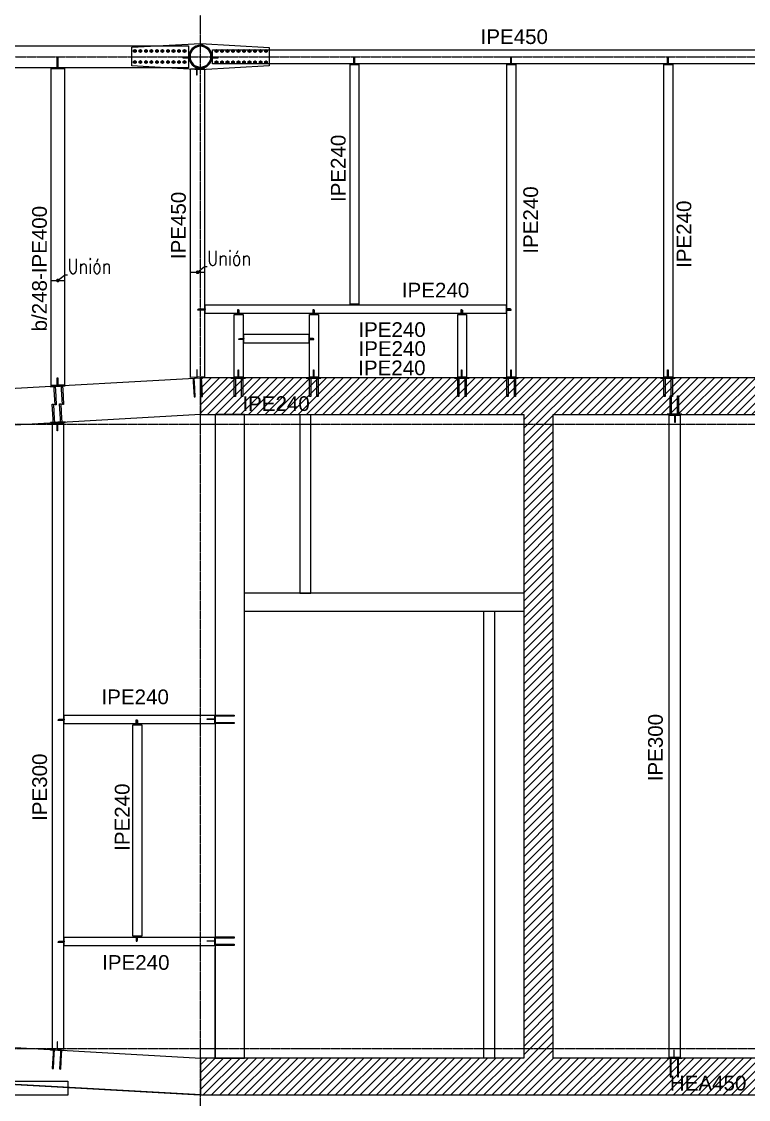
# Model space of a CAD drawing. Header units: millimetres. Extents: x -12345 to 95575, y -14368 to 31862.
# Drawn here: x 57066 to 66955, y 7809 to 22478 of the extents above; entities that cross this region are included whole.
import ezdxf
from ezdxf.enums import TextEntityAlignment as Align

# ---------------------------------------------------------------- set-up
doc = ezdxf.new("R2010")
doc.units = ezdxf.units.MM
doc.header["$LTSCALE"] = 0.95
doc.linetypes.add('DXK_LINE_DOT3', pattern=[5.9187, 2.979, -0.9799, 0.9799, -0.9799])
doc.layers.get('0').update_dxf_attribs({"color": 255})
for name, color, linetype, lineweight in [('E_COLUMNAS-1', 1, 'Continuous', 25), ('E_COLUMNAS-3', 1, 'Continuous', 35), ('E_MUROS', 2, 'Continuous', 18), ('E_TEXTO', 3, 'Continuous', 9), ('E_VIGAS-1', 254, 'Continuous', 25), ('S-COLS-HDLN-1', 52, 'Continuous', 9)]:
    doc.layers.add(name, color=color, linetype=linetype, lineweight=lineweight)
for name, color, linetype in [('HCB-ACH_PANT', 253, 'Continuous'), ('HCB-EJES', 1, 'Continuous'), ('HCB-PLATINAS', 5, 'Continuous'), ('HCB_PANTALLAS', 6, 'Continuous'), ('HCB_VIGAS', 4, 'Continuous'), ('UNIÒN', 6, 'Continuous')]:
    doc.layers.add(name, color=color, linetype=linetype)
doc.styles.add('CNI_COTAS', font='romans.shx', dxfattribs={"width": 0.8})
doc.styles.add('VERDANA', font='arial.ttf')
doc.dimstyles.new('UNIÒN', dxfattribs={"dimscale": 0, "dimtxt": 200, "dimasz": 60, "dimexe": 4, "dimexo": 4, "dimgap": 15, "dimtad": 1, "dimdec": 0, "dimzin": 4, "dimdsep": 46, "dimtxsty": 'CNI_COTAS', "dimcen": -0.09, "dimclrd": 6, "dimclrt": 3, "dimadec": 0, "dimazin": 0, "dimtfac": 1, "dimtdec": 0, "dimtmove": 2, "dimatfit": 0, "dimfxl": 0.05, "dimtolj": 1, "dimtzin": 0, "dimarcsym": 0})

# ---------------------------------------------------------------- blocks, each defined once
blk = doc.blocks.new('EST_SCM_COLUMNA-METALICA-SECCION-CIRCULAR - EST_SCM_COLUMNA-TUBULAR-CIRCULAR_PTEØ_12__e_10_3mm-V37-_10_00m_N_E_-NIVEL-3 DOC')
at = {"layer": 'S-COLS-HDLN-1'}
h = blk.add_hatch(dxfattribs=at)
h.set_pattern_fill('FP_3', color=256, style=0, pattern_type=2)
h.set_pattern_definition([(45, (-162.662, -23.162), (-0.15909903, 0.15909903), [])])
h.paths.add_polyline_path([(-0.152, 0), (-0.146, -0.043), (-0.128, -0.082), (-0.095, -0.118), (-0.059, -0.14), (-0.02, -0.151), (0.022, -0.151), (0.063, -0.139), (0.1, -0.115), (0.131, -0.077), (0.147, -0.04), (0.152, 0), (0.146, 0.043), (0.128, 0.082), (0.095, 0.118), (0.059, 0.14), (0.02, 0.151), (-0.022, 0.151), (-0.063, 0.139), (-0.1, 0.115), (-0.131, 0.077), (-0.147, 0.04), (-0.149, 0.025)])
h.paths.add_polyline_path([(-0.142, 0), (-0.134, 0.045), (-0.117, 0.08), (-0.093, 0.107), (-0.059, 0.129), (-0.02, 0.141), (0.022, 0.14), (0.063, 0.127), (0.095, 0.105), (0.12, 0.077), (0.136, 0.04), (0.142, 0), (0.136, -0.04), (0.12, -0.077), (0.093, -0.107), (0.059, -0.129), (0.015, -0.141), (-0.02, -0.141), (-0.063, -0.127), (-0.096, -0.103), (-0.12, -0.077), (-0.136, -0.04)])
at = {"layer": 'E_COLUMNAS-1'}
for radius, start, end in [(0.152, 360, 180), (0.152, 180, 360), (0.142, 0, 180), (0.142, 180, 0)]:
    blk.add_arc((0, 0), radius, start, end, dxfattribs=at)
blk = doc.blocks.new('Bolt-72574620-1991 - 1471')
at = {"color": 253, "linetype": 'Continuous'}
for p, q in [((71314, 28267), (71331, 28277)), ((71314, 28248), (71314, 28267)), ((71331, 28238), (71314, 28248)), ((71331, 28277), (71347, 28267)), ((71347, 28248), (71331, 28238)), ((71347, 28267), (71347, 28248)), ((71389, 28267), (71406, 28277)), ((71389, 28248), (71389, 28267)), ((71406, 28239), (71389, 28248)), ((71406, 28277), (71422, 28267)), ((71422, 28248), (71406, 28239)), ((71422, 28267), (71422, 28248)), ((71464, 28267), (71481, 28277)), ((71464, 28248), (71464, 28267)), ((71481, 28239), (71464, 28248)), ((71481, 28277), (71497, 28267)), ((71497, 28248), (71481, 28239)), ((71497, 28267), (71497, 28248)), ((71539, 28267), (71556, 28277)), ((71539, 28248), (71539, 28267)), ((71556, 28239), (71539, 28248)), ((71556, 28277), (71572, 28267)), ((71572, 28248), (71556, 28239)), ((71572, 28267), (71572, 28248)), ((71614, 28267), (71631, 28277)), ((71614, 28248), (71614, 28267)), ((71631, 28239), (71614, 28248)), ((71631, 28277), (71647, 28267)), ((71647, 28248), (71631, 28239)), ((71647, 28267), (71647, 28248)), ((71689, 28267), (71706, 28277)), ((71689, 28248), (71689, 28267)), ((71706, 28239), (71689, 28248)), ((71706, 28277), (71722, 28267)), ((71722, 28248), (71706, 28239)), ((71722, 28267), (71722, 28248)), ((71764, 28267), (71781, 28277)), ((71764, 28248), (71764, 28267)), ((71781, 28239), (71764, 28248)), ((71781, 28277), (71797, 28267)), ((71797, 28248), (71781, 28239)), ((71797, 28267), (71797, 28248)), ((71839, 28267), (71856, 28277)), ((71839, 28248), (71839, 28267)), ((71856, 28239), (71839, 28248)), ((71856, 28277), (71872, 28267)), ((71872, 28248), (71856, 28239)), ((71872, 28267), (71872, 28248)), ((71914, 28267), (71931, 28277)), ((71914, 28248), (71914, 28267)), ((71931, 28239), (71914, 28248)), ((71931, 28277), (71947, 28267)), ((71947, 28248), (71931, 28239)), ((71947, 28267), (71947, 28248)), ((71989, 28267), (72006, 28277)), ((71989, 28248), (71989, 28267)), ((72006, 28239), (71989, 28248)), ((72006, 28277), (72022, 28267)), ((72022, 28248), (72006, 28239)), ((72022, 28267), (72022, 28248)), ((71314, 28117), (71331, 28127)), ((71314, 28098), (71314, 28117)), ((71331, 28088), (71314, 28098)), ((71331, 28127), (71347, 28117)), ((71347, 28098), (71331, 28088)), ((71347, 28117), (71347, 28098)), ((71389, 28117), (71406, 28127)), ((71389, 28098), (71389, 28117)), ((71406, 28089), (71389, 28098)), ((71406, 28127), (71422, 28117)), ((71422, 28098), (71406, 28089)), ((71422, 28117), (71422, 28098)), ((71464, 28117), (71481, 28127)), ((71464, 28098), (71464, 28117)), ((71481, 28089), (71464, 28098)), ((71481, 28127), (71497, 28117)), ((71497, 28098), (71481, 28089)), ((71497, 28117), (71497, 28098)), ((71539, 28117), (71556, 28127)), ((71539, 28098), (71539, 28117)), ((71556, 28089), (71539, 28098)), ((71556, 28127), (71572, 28117)), ((71572, 28098), (71556, 28089)), ((71572, 28117), (71572, 28098)), ((71614, 28117), (71631, 28127)), ((71614, 28098), (71614, 28117)), ((71631, 28089), (71614, 28098)), ((71631, 28127), (71647, 28117)), ((71647, 28098), (71631, 28089)), ((71647, 28117), (71647, 28098)), ((71689, 28117), (71706, 28127)), ((71689, 28098), (71689, 28117)), ((71706, 28089), (71689, 28098)), ((71706, 28127), (71722, 28117)), ((71722, 28098), (71706, 28089)), ((71722, 28117), (71722, 28098)), ((71764, 28117), (71781, 28127)), ((71764, 28098), (71764, 28117)), ((71781, 28089), (71764, 28098)), ((71781, 28127), (71797, 28117)), ((71797, 28098), (71781, 28089)), ((71797, 28117), (71797, 28098)), ((71839, 28117), (71856, 28127)), ((71839, 28098), (71839, 28117)), ((71856, 28089), (71839, 28098)), ((71856, 28127), (71872, 28117)), ((71872, 28098), (71856, 28089)), ((71872, 28117), (71872, 28098)), ((71914, 28117), (71931, 28127)), ((71914, 28098), (71914, 28117)), ((71931, 28089), (71914, 28098)), ((71931, 28127), (71947, 28117)), ((71947, 28098), (71931, 28089)), ((71947, 28117), (71947, 28098)), ((71989, 28117), (72006, 28127)), ((71989, 28098), (71989, 28117)), ((72006, 28089), (71989, 28098)), ((72006, 28127), (72022, 28117)), ((72022, 28098), (72006, 28089)), ((72022, 28117), (72022, 28098))]:
    blk.add_line(p, q, dxfattribs=at)
for centre, radius, start, end in [((71331, 28258), 12, 18.0268, 198.0268), ((71331, 28258), 12, 198.0268, 18.0268), ((71331, 28258), 11, 90.0268, 270.0268), ((71331, 28258), 11, 270.0268, 90.0268), ((71406, 28258), 12, 18.0268, 198.0268), ((71406, 28258), 12, 198.0268, 18.0268), ((71406, 28258), 11, 90.0268, 270.0268), ((71406, 28258), 11, 270.0268, 90.0268), ((71481, 28258), 12, 18.0268, 198.0268), ((71481, 28258), 12, 198.0268, 18.0268), ((71481, 28258), 11, 90.0268, 270.0268), ((71481, 28258), 11, 270.0268, 90.0268), ((71556, 28258), 12, 18.0268, 198.0268), ((71556, 28258), 12, 198.0268, 18.0268), ((71556, 28258), 11, 90.0268, 270.0268), ((71556, 28258), 11, 270.0268, 90.0268), ((71631, 28258), 12, 18.0268, 198.0268), ((71631, 28258), 12, 198.0268, 18.0268), ((71631, 28258), 11, 90.0268, 270.0268), ((71631, 28258), 11, 270.0268, 90.0268), ((71706, 28258), 12, 18.0268, 198.0268), ((71706, 28258), 12, 198.0268, 18.0268), ((71706, 28258), 11, 90.0268, 270.0268), ((71706, 28258), 11, 270.0268, 90.0268), ((71781, 28258), 12, 18.0268, 198.0268), ((71781, 28258), 12, 198.0268, 18.0268), ((71781, 28258), 11, 90.0268, 270.0268), ((71781, 28258), 11, 270.0268, 90.0268), ((71856, 28258), 12, 18.0268, 198.0268), ((71856, 28258), 12, 198.0268, 18.0268), ((71856, 28258), 11, 90.0268, 270.0268), ((71856, 28258), 11, 270.0268, 90.0268), ((71931, 28258), 12, 18.0268, 198.0268), ((71931, 28258), 12, 198.0268, 18.0268), ((71931, 28258), 11, 90.0268, 270.0268), ((71931, 28258), 11, 270.0268, 90.0268), ((72006, 28258), 12, 18.0268, 198.0268), ((72006, 28258), 12, 198.0268, 18.0268), ((72006, 28258), 11, 90.0268, 270.0268), ((72006, 28258), 11, 270.0268, 90.0268), ((71331, 28108), 12, 18.0268, 198.0268), ((71331, 28108), 11, 90.0268, 270.0268), ((71331, 28108), 12, 198.0268, 18.0268), ((71331, 28108), 11, 270.0268, 90.0268), ((71406, 28108), 12, 18.0268, 198.0268), ((71406, 28108), 11, 90.0268, 270.0268), ((71406, 28108), 12, 198.0268, 18.0268), ((71406, 28108), 11, 270.0268, 90.0268), ((71481, 28108), 12, 18.0268, 198.0268), ((71481, 28108), 11, 90.0268, 270.0268), ((71481, 28108), 12, 198.0268, 18.0268), ((71481, 28108), 11, 270.0268, 90.0268), ((71556, 28108), 12, 18.0268, 198.0268), ((71556, 28108), 11, 90.0268, 270.0268), ((71556, 28108), 12, 198.0268, 18.0268), ((71556, 28108), 11, 270.0268, 90.0268), ((71631, 28108), 12, 18.0268, 198.0268), ((71631, 28108), 11, 90.0268, 270.0268), ((71631, 28108), 12, 198.0268, 18.0268), ((71631, 28108), 11, 270.0268, 90.0268), ((71706, 28108), 12, 18.0268, 198.0268), ((71706, 28108), 11, 90.0268, 270.0268), ((71706, 28108), 12, 198.0268, 18.0268), ((71706, 28108), 11, 270.0268, 90.0268), ((71781, 28108), 12, 18.0268, 198.0268), ((71781, 28108), 11, 90.0268, 270.0268), ((71781, 28108), 12, 198.0268, 18.0268), ((71781, 28108), 11, 270.0268, 90.0268), ((71856, 28108), 12, 18.0268, 198.0268), ((71856, 28108), 11, 90.0268, 270.0268), ((71856, 28108), 12, 198.0268, 18.0268), ((71856, 28108), 11, 270.0268, 90.0268), ((71931, 28108), 12, 18.0268, 198.0268), ((71931, 28108), 11, 90.0268, 270.0268), ((71931, 28108), 12, 198.0268, 18.0268), ((71931, 28108), 11, 270.0268, 90.0268), ((72006, 28108), 12, 18.0268, 198.0268), ((72006, 28108), 11, 90.0268, 270.0268), ((72006, 28108), 12, 198.0268, 18.0268), ((72006, 28108), 11, 270.0268, 90.0268)]:
    blk.add_arc(centre, radius, start, end, dxfattribs=at)
blk = doc.blocks.new('Part-72574620-1985 - 1471')
at = {"color": 253, "linetype": 'Continuous'}
for p, q in [((71291, 28308), (72223, 28358)), ((72223, 28358), (73156, 28307)), ((71291, 28058), (71291, 28308)), ((73156, 28307), (73156, 28057)), ((72223, 28003), (71291, 28058)), ((73156, 28057), (72223, 28003))]:
    blk.add_line(p, q, dxfattribs=at)
for start, end in [(78.75, 258.75), (258.75, 78.75)]:
    blk.add_arc((72223, 28180), 158, start, end, dxfattribs=at)
blk = doc.blocks.new('Bolt-72574620-1989 - 1471')
at = {"color": 253, "linetype": 'Continuous'}
for p, q in [((72424, 28266), (72441, 28276)), ((72424, 28247), (72424, 28266)), ((72441, 28238), (72424, 28247)), ((72441, 28276), (72457, 28266)), ((72457, 28247), (72441, 28238)), ((72457, 28266), (72457, 28247)), ((72499, 28267), (72516, 28276)), ((72499, 28247), (72499, 28267)), ((72516, 28238), (72499, 28247)), ((72516, 28276), (72532, 28267)), ((72532, 28247), (72516, 28238)), ((72532, 28267), (72532, 28247)), ((72574, 28267), (72591, 28276)), ((72574, 28248), (72574, 28267)), ((72591, 28238), (72574, 28248)), ((72591, 28276), (72607, 28267)), ((72607, 28248), (72591, 28238)), ((72607, 28267), (72607, 28248)), ((72649, 28267), (72666, 28276)), ((72649, 28248), (72649, 28267)), ((72666, 28238), (72649, 28248)), ((72666, 28276), (72682, 28267)), ((72682, 28248), (72666, 28238)), ((72682, 28267), (72682, 28248)), ((72724, 28267), (72741, 28276)), ((72724, 28248), (72724, 28267)), ((72741, 28238), (72724, 28248)), ((72741, 28276), (72757, 28267)), ((72757, 28248), (72741, 28238)), ((72757, 28267), (72757, 28248)), ((72799, 28267), (72816, 28276)), ((72799, 28248), (72799, 28267)), ((72816, 28238), (72799, 28248)), ((72816, 28276), (72832, 28267)), ((72832, 28248), (72816, 28238)), ((72832, 28267), (72832, 28248)), ((72874, 28267), (72891, 28276)), ((72874, 28248), (72874, 28267)), ((72891, 28238), (72874, 28248)), ((72891, 28276), (72907, 28267)), ((72907, 28248), (72891, 28238)), ((72907, 28267), (72907, 28248)), ((72949, 28267), (72966, 28276)), ((72949, 28248), (72949, 28267)), ((72966, 28238), (72949, 28248)), ((72966, 28276), (72982, 28267)), ((72982, 28248), (72966, 28238)), ((72982, 28267), (72982, 28248)), ((73024, 28267), (73041, 28276)), ((73024, 28248), (73024, 28267)), ((73041, 28238), (73024, 28248)), ((73041, 28276), (73057, 28267)), ((73057, 28248), (73041, 28238)), ((73057, 28267), (73057, 28248)), ((73099, 28267), (73116, 28276)), ((73099, 28248), (73099, 28267)), ((73116, 28238), (73099, 28248)), ((73116, 28276), (73132, 28267)), ((73132, 28248), (73116, 28238)), ((73132, 28267), (73132, 28248)), ((72424, 28116), (72441, 28126)), ((72424, 28097), (72424, 28116)), ((72441, 28088), (72424, 28097)), ((72441, 28126), (72457, 28116)), ((72457, 28097), (72441, 28088)), ((72457, 28116), (72457, 28097)), ((72499, 28117), (72516, 28126)), ((72499, 28097), (72499, 28117)), ((72516, 28088), (72499, 28097)), ((72516, 28126), (72532, 28117)), ((72532, 28097), (72516, 28088)), ((72532, 28117), (72532, 28097)), ((72574, 28117), (72591, 28126)), ((72574, 28098), (72574, 28117)), ((72591, 28088), (72574, 28098)), ((72591, 28126), (72607, 28117)), ((72607, 28098), (72591, 28088)), ((72607, 28117), (72607, 28098)), ((72649, 28117), (72666, 28126)), ((72649, 28098), (72649, 28117)), ((72666, 28088), (72649, 28098)), ((72666, 28126), (72682, 28117)), ((72682, 28098), (72666, 28088)), ((72682, 28117), (72682, 28098)), ((72724, 28117), (72741, 28126)), ((72724, 28098), (72724, 28117)), ((72741, 28088), (72724, 28098)), ((72741, 28126), (72757, 28117)), ((72757, 28098), (72741, 28088)), ((72757, 28117), (72757, 28098)), ((72799, 28117), (72816, 28126)), ((72799, 28098), (72799, 28117)), ((72816, 28088), (72799, 28098)), ((72816, 28126), (72832, 28117)), ((72832, 28098), (72816, 28088)), ((72832, 28117), (72832, 28098)), ((72874, 28117), (72891, 28126)), ((72874, 28098), (72874, 28117)), ((72891, 28088), (72874, 28098)), ((72891, 28126), (72907, 28117)), ((72907, 28098), (72891, 28088)), ((72907, 28117), (72907, 28098)), ((72949, 28117), (72966, 28126)), ((72949, 28098), (72949, 28117)), ((72966, 28088), (72949, 28098)), ((72966, 28126), (72982, 28117)), ((72982, 28098), (72966, 28088)), ((72982, 28117), (72982, 28098)), ((73024, 28117), (73041, 28126)), ((73024, 28098), (73024, 28117)), ((73041, 28088), (73024, 28098)), ((73041, 28126), (73057, 28117)), ((73057, 28098), (73041, 28088)), ((73057, 28117), (73057, 28098)), ((73099, 28117), (73116, 28126)), ((73099, 28098), (73099, 28117)), ((73116, 28088), (73099, 28098)), ((73116, 28126), (73132, 28117)), ((73132, 28098), (73116, 28088)), ((73132, 28117), (73132, 28098))]:
    blk.add_line(p, q, dxfattribs=at)
for centre, radius, start, end in [((72441, 28257), 12, 18.0268, 198.0268), ((72441, 28257), 12, 198.0268, 18.0268), ((72441, 28257), 11, 90.0268, 270.0268), ((72441, 28257), 11, 270.0268, 90.0268), ((72516, 28257), 12, 18.0268, 198.0268), ((72516, 28257), 12, 198.0268, 18.0268), ((72516, 28257), 11, 90.0268, 270.0268), ((72516, 28257), 11, 270.0268, 90.0268), ((72591, 28257), 12, 18.0268, 198.0268), ((72591, 28257), 12, 198.0268, 18.0268), ((72591, 28257), 11, 90.0268, 270.0268), ((72591, 28257), 11, 270.0268, 90.0268), ((72666, 28257), 12, 18.0268, 198.0268), ((72666, 28257), 12, 198.0268, 18.0268), ((72666, 28257), 11, 90.0268, 270.0268), ((72666, 28257), 11, 270.0268, 90.0268), ((72741, 28257), 12, 18.0268, 198.0268), ((72741, 28257), 12, 198.0268, 18.0268), ((72741, 28257), 11, 90.0268, 270.0268), ((72741, 28257), 11, 270.0268, 90.0268), ((72816, 28257), 12, 18.0268, 198.0268), ((72816, 28257), 12, 198.0268, 18.0268), ((72816, 28257), 11, 90.0268, 270.0268), ((72816, 28257), 11, 270.0268, 90.0268), ((72891, 28257), 12, 18.0268, 198.0268), ((72891, 28257), 12, 198.0268, 18.0268), ((72891, 28257), 11, 90.0268, 270.0268), ((72891, 28257), 11, 270.0268, 90.0268), ((72966, 28257), 12, 18.0268, 198.0268), ((72966, 28257), 12, 198.0268, 18.0268), ((72966, 28257), 11, 90.0268, 270.0268), ((72966, 28257), 11, 270.0268, 90.0268), ((73041, 28257), 12, 18.0268, 198.0268), ((73041, 28257), 12, 198.0268, 18.0268), ((73041, 28257), 11, 90.0268, 270.0268), ((73041, 28257), 11, 270.0268, 90.0268), ((73116, 28257), 12, 18.0268, 198.0268), ((73116, 28257), 12, 198.0268, 18.0268), ((73116, 28257), 11, 90.0268, 270.0268), ((73116, 28257), 11, 270.0268, 90.0268), ((72441, 28107), 12, 18.0268, 198.0268), ((72441, 28107), 12, 198.0268, 18.0268), ((72441, 28107), 11, 90.0268, 270.0268), ((72441, 28107), 11, 270.0268, 90.0268), ((72516, 28107), 12, 18.0268, 198.0268), ((72516, 28107), 12, 198.0268, 18.0268), ((72516, 28107), 11, 90.0268, 270.0268), ((72516, 28107), 11, 270.0268, 90.0268), ((72591, 28107), 12, 18.0268, 198.0268), ((72591, 28107), 12, 198.0268, 18.0268), ((72591, 28107), 11, 90.0268, 270.0268), ((72591, 28107), 11, 270.0268, 90.0268), ((72666, 28107), 12, 18.0268, 198.0268), ((72666, 28107), 12, 198.0268, 18.0268), ((72666, 28107), 11, 90.0268, 270.0268), ((72666, 28107), 11, 270.0268, 90.0268), ((72741, 28107), 12, 18.0268, 198.0268), ((72741, 28107), 12, 198.0268, 18.0268), ((72741, 28107), 11, 90.0268, 270.0268), ((72741, 28107), 11, 270.0268, 90.0268), ((72816, 28107), 12, 18.0268, 198.0268), ((72816, 28107), 12, 198.0268, 18.0268), ((72816, 28107), 11, 90.0268, 270.0268), ((72816, 28107), 11, 270.0268, 90.0268), ((72891, 28107), 12, 18.0268, 198.0268), ((72891, 28107), 12, 198.0268, 18.0268), ((72891, 28107), 11, 90.0268, 270.0268), ((72891, 28107), 11, 270.0268, 90.0268), ((72966, 28107), 12, 18.0268, 198.0268), ((72966, 28107), 12, 198.0268, 18.0268), ((72966, 28107), 11, 90.0268, 270.0268), ((72966, 28107), 11, 270.0268, 90.0268), ((73041, 28107), 12, 18.0268, 198.0268), ((73041, 28107), 12, 198.0268, 18.0268), ((73041, 28107), 11, 90.0268, 270.0268), ((73041, 28107), 11, 270.0268, 90.0268), ((73116, 28107), 12, 18.0268, 198.0268), ((73116, 28107), 12, 198.0268, 18.0268), ((73116, 28107), 11, 90.0268, 270.0268), ((73116, 28107), 11, 270.0268, 90.0268)]:
    blk.add_arc(centre, radius, start, end, dxfattribs=at)

msp = doc.modelspace()

# ---------------------------------------------------------------- hatches: boundary and pattern name
at = {"layer": 'E_MUROS'}
h = msp.add_hatch(dxfattribs=at)
h.set_pattern_fill('FP_1', color=256, scale=1000, style=0, pattern_type=2)
h.set_pattern_definition([(135, (82662.1, -140662.42), (-159.09903, -159.09903), [])])
h.paths.add_polyline_path([(60100, 9872.6), (60100.2, 9872.6), (60100, 10018.6)])
h.paths.add_polyline_path([(60100.2, 12110.2), (60100.2, 12110.2), (60100.2, 12390.2)])
h.paths.add_polyline_path([(60100.2, 12390.2), (60100.2, 12390.2), (60100.2, 12670.2)])
at = {"layer": 'HCB-ACH_PANT'}
h = msp.add_hatch(dxfattribs=at)
h.set_pattern_fill('ANSI31', color=256, scale=25)
h.set_pattern_definition([(45, (-13332.36, -5955.66), (-56.1266, 56.1266), [])])
h.paths.add_polyline_path([(59500.2, 8370.1), (59500.2, 7870.1), (68000.2, 7870.1), (68000.2, 8370.1), (64300.2, 8370.1), (64300.2, 17130.1), (68000.2, 17130.1), (68000.2, 17630.1), (59500.2, 17630.1), (59500.2, 17130.1), (63900.2, 17130.1), (63900.2, 8370.1)])

# ---------------------------------------------------------------- linework, layer by layer
at = {"layer": 'E_VIGAS-1', "color": 30, "true_color": 0xf26722}
for p, q in [((46224.6, 16875.2), (59500.2, 17630.6)), ((59500.2, 17129.8), (46300.2, 16378.7)), ((63900.2, 14700.2), (60100.2, 14700.2)), ((63900.2, 14450.2), (60100.2, 14450.2)), ((60100.2, 12956.7), (60100.2, 14450.1)), ((63352.1, 14450.2), (63351.9, 8370.2)), ((63502.1, 14450.2), (63501.9, 8370.2)), ((59700.2, 8370.2), (59700.2, 9872.6)), ((46300.2, 9123.1), (59506.1, 8370.3)), ((51253.4, 8840.8), (59506.1, 8370.3)), ((59508.9, 7869.3), (46250.7, 8625.2)), ((51233.5, 8341.1), (59492.1, 7870.2)), ((59493.8, 7870.2), (59500.2, 7870.2))]:
    msp.add_line(p, q, dxfattribs=at)
msp.add_lwpolyline([(60100, 8370.2), (60100, 17130.2), (59700, 17130.2), (59700, 8370.2)], close=True, dxfattribs=at)
msp.add_lwpolyline([(60850.2, 17130.1), (60850.2, 14700.3), (61000.2, 14700.3), (61000.2, 17130.1)], dxfattribs=at)
at = {"layer": 'HCB-EJES', "linetype": 'DXK_LINE_DOT3'}
for p, q in [((59500, -3906.8), (59500, 29407)), ((-6888.4, 22000), (90118.8, 22000)), ((-10844.5, 17000), (94075, 17000)), ((-10844.5, 8500), (94075, 8500))]:
    msp.add_line(p, q, dxfattribs=at)
at = {"layer": 'HCB-PLATINAS', "color": 4}
for points in [[(59560.7, 17628), (59361.1, 17616.7), (59360.7, 17622.7), (59560.4, 17634)], [(59913.9, 17624.2), (60113.9, 17624.2), (60113.9, 17630.2), (59913.9, 17630.2)], [(60938.9, 17624.2), (61138.9, 17624.2), (61138.9, 17630.2), (60938.9, 17630.2)], [(62953.9, 17624.2), (63153.9, 17624.2), (63153.9, 17630.2), (62953.9, 17630.2)], [(63623.9, 17624.2), (63823.9, 17624.2), (63823.9, 17630.2), (63623.9, 17630.2)], [(65758.9, 17624.2), (65958.9, 17624.2), (65958.9, 17630.2), (65758.9, 17630.2)], [(57461.1, 17508.6), (57660.7, 17519.9), (57660.4, 17525.9), (57460.7, 17514.6)], [(57658.9, 17031.1), (57459.3, 17019.7), (57459.6, 17013.7), (57659.3, 17025.1)], [(66050.2, 17136.2), (65850.2, 17136.2), (65850.2, 17130.2), (66050.2, 17130.2)], [(59706.2, 12878.4), (59706.2, 13078.4), (59700.2, 13078.4), (59700.2, 12878.4)], [(59706.2, 9858.6), (59706.2, 10058.6), (59700.2, 10058.6), (59700.2, 9858.6)], [(57658.9, 8469.6), (57459.3, 8480.9), (57459.6, 8486.9), (57659.3, 8475.5)]]:
    msp.add_lwpolyline(points, close=True, dxfattribs=at)
at = {"layer": 'HCB-PLATINAS', "color": 5}
for points in [[(59410.6, 17618), (59406.9, 17619.3), (59403.4, 17617.6), (59401.4, 17616.6), (59399.4, 17610.8), (59401.5, 17573.4), (59413.1, 17369.2), (59429.1, 17370.1), (59417.5, 17574.3), (59415.3, 17611.8), (59412.7, 17617.3)], [(59510.4, 17623.7), (59506.7, 17625), (59503.2, 17623.3), (59501.2, 17622.3), (59499.2, 17616.5), (59501.3, 17579.1), (59513, 17374.9), (59528.9, 17375.8), (59517.3, 17580), (59515.2, 17617.4), (59512.5, 17622.9)], [(59964.4, 17622.7), (59968, 17624.2), (59971.6, 17622.7), (59973.7, 17621.9), (59976, 17616.2), (59976, 17578.7), (59976, 17374.2), (59960, 17374.2), (59960, 17578.7), (59960, 17616.2), (59962.3, 17621.9)], [(60064.4, 17622.7), (60068, 17624.2), (60071.6, 17622.7), (60073.7, 17621.9), (60076, 17616.2), (60076, 17578.7), (60076, 17374.2), (60060, 17374.2), (60060, 17578.7), (60060, 17616.2), (60062.3, 17621.9)], [(60989.4, 17622.7), (60993, 17624.2), (60996.6, 17622.7), (60998.7, 17621.9), (61001, 17616.2), (61001, 17578.7), (61001, 17374.2), (60985, 17374.2), (60985, 17578.7), (60985, 17616.2), (60987.3, 17621.9)], [(61089.4, 17622.7), (61093, 17624.2), (61096.6, 17622.7), (61098.7, 17621.9), (61101, 17616.2), (61101, 17578.7), (61101, 17374.2), (61085, 17374.2), (61085, 17578.7), (61085, 17616.2), (61087.3, 17621.9)], [(63004.4, 17622.7), (63008, 17624.2), (63011.6, 17622.7), (63013.7, 17621.9), (63016, 17616.2), (63016, 17578.7), (63016, 17374.2), (63000, 17374.2), (63000, 17578.7), (63000, 17616.2), (63002.3, 17621.9)], [(63104.4, 17622.7), (63108, 17624.2), (63111.6, 17622.7), (63113.7, 17621.9), (63116, 17616.2), (63116, 17578.7), (63116, 17374.2), (63100, 17374.2), (63100, 17578.7), (63100, 17616.2), (63102.3, 17621.9)], [(63674.4, 17622.7), (63678, 17624.2), (63681.6, 17622.7), (63683.7, 17621.9), (63686, 17616.2), (63686, 17578.7), (63686, 17374.2), (63670, 17374.2), (63670, 17578.7), (63670, 17616.2), (63672.3, 17621.9)], [(63774.4, 17622.7), (63778, 17624.2), (63781.6, 17622.7), (63783.7, 17621.9), (63786, 17616.2), (63786, 17578.7), (63786, 17374.2), (63770, 17374.2), (63770, 17578.7), (63770, 17616.2), (63772.3, 17621.9)], [(65809.4, 17622.7), (65813, 17624.2), (65816.6, 17622.7), (65818.7, 17621.9), (65821, 17616.2), (65821, 17578.7), (65821, 17374.2), (65805, 17374.2), (65805, 17578.7), (65805, 17616.2), (65807.3, 17621.9)], [(65909.4, 17622.7), (65913, 17624.2), (65916.6, 17622.7), (65918.7, 17621.9), (65921, 17616.2), (65921, 17578.7), (65921, 17374.2), (65905, 17374.2), (65905, 17578.7), (65905, 17616.2), (65907.3, 17621.9)], [(57511.6, 17509.9), (57515.1, 17511.6), (57518.8, 17510.3), (57520.9, 17509.6), (57523.5, 17504.1), (57525.7, 17466.7), (57537.3, 17262.5), (57521.3, 17261.6), (57509.7, 17465.8), (57507.5, 17503.2), (57509.6, 17509)], [(57611.4, 17515.6), (57614.9, 17517.3), (57618.6, 17516), (57620.7, 17515.3), (57623.4, 17509.8), (57625.5, 17472.3), (57637.1, 17268.2), (57621.1, 17267.3), (57609.5, 17471.4), (57607.4, 17508.9), (57609.4, 17514.7)], [(65899.7, 17137.7), (65896.1, 17136.2), (65892.5, 17137.7), (65890.5, 17138.5), (65888.1, 17144.2), (65888.1, 17181.7), (65888.1, 17386.2), (65904.1, 17386.2), (65904.1, 17181.7), (65904.1, 17144.2), (65901.8, 17138.5)], [(65999.7, 17137.7), (65996.1, 17136.2), (65992.5, 17137.7), (65990.5, 17138.5), (65988.1, 17144.2), (65988.1, 17181.7), (65988.1, 17386.2), (66004.1, 17386.2), (66004.1, 17181.7), (66004.1, 17144.2), (66001.8, 17138.5)], [(57508.6, 17024), (57505.1, 17022.3), (57501.4, 17023.6), (57499.3, 17024.3), (57496.6, 17029.8), (57494.5, 17067.3), (57482.9, 17271.5), (57498.9, 17272.4), (57510.5, 17068.2), (57512.6, 17030.8), (57510.6, 17025)], [(57608.4, 17029.7), (57604.9, 17028), (57601.2, 17029.3), (57599.1, 17030), (57596.5, 17035.5), (57594.3, 17073), (57582.7, 17277.1), (57598.7, 17278), (57610.3, 17073.9), (57612.5, 17036.4), (57610.4, 17030.7)], [(59707.7, 13028.9), (59706.2, 13032.5), (59707.7, 13036.1), (59708.6, 13038.1), (59714.2, 13040.5), (59751.7, 13040.5), (59956.2, 13040.5), (59956.2, 13024.5), (59751.7, 13024.5), (59714.2, 13024.5), (59708.6, 13026.8)], [(59707.7, 12928.9), (59706.2, 12932.5), (59707.7, 12936.1), (59708.6, 12938.1), (59714.2, 12940.5), (59751.7, 12940.5), (59956.2, 12940.5), (59956.2, 12924.5), (59751.7, 12924.5), (59714.2, 12924.5), (59708.6, 12926.8)], [(59707.7, 10009), (59706.2, 10012.7), (59707.7, 10016.3), (59708.6, 10018.3), (59714.2, 10020.7), (59751.7, 10020.7), (59956.2, 10020.7), (59956.2, 10004.7), (59751.7, 10004.7), (59714.2, 10004.7), (59708.6, 10007)], [(59707.7, 9909), (59706.2, 9912.7), (59707.7, 9916.3), (59708.6, 9918.3), (59714.2, 9920.7), (59751.7, 9920.7), (59956.2, 9920.7), (59956.2, 9904.7), (59751.7, 9904.7), (59714.2, 9904.7), (59708.6, 9907)], [(57508.6, 8476.6), (57505.1, 8478.3), (57501.4, 8477), (57499.3, 8476.3), (57496.6, 8470.8), (57494.5, 8433.3), (57482.9, 8229.2), (57498.9, 8228.3), (57510.5, 8432.4), (57512.6, 8469.9), (57510.6, 8475.7)], [(57608.4, 8470.9), (57604.9, 8472.6), (57601.2, 8471.3), (57599.1, 8470.6), (57596.5, 8465.1), (57594.3, 8427.7), (57582.7, 8223.5), (57598.7, 8222.6), (57610.3, 8426.8), (57612.5, 8464.2), (57610.4, 8470)], [(65899.7, 8362.7), (65896.1, 8364.2), (65892.5, 8362.7), (65890.5, 8361.9), (65888.1, 8356.2), (65888.1, 8318.7), (65888.1, 8114.2), (65904.1, 8114.2), (65904.1, 8318.7), (65904.1, 8356.2), (65901.8, 8361.9)], [(65999.7, 8362.7), (65996.1, 8364.2), (65992.5, 8362.7), (65990.5, 8361.9), (65988.1, 8356.2), (65988.1, 8318.7), (65988.1, 8114.2), (66004.1, 8114.2), (66004.1, 8318.7), (66004.1, 8356.2), (66001.8, 8361.9)]]:
    msp.add_lwpolyline(points, close=True, dxfattribs=at)
at = {"layer": 'HCB_PANTALLAS'}
msp.add_lwpolyline([(68000.2, 17630.2), (59500.2, 17630.2), (59500.2, 17130.2), (63900.2, 17130.2), (63900.2, 8370.2), (59500.2, 8370.2), (59500.2, 7870.2), (68000.2, 7870.2), (68000.2, 8370.2), (64300.2, 8370.2), (64300.2, 17130.2), (68000.2, 17130.2)], close=True, dxfattribs=at)
at = {"layer": 'HCB_VIGAS'}
for points in [[(56529.8, 22150), (59334.9, 22150), (59334.9, 21850), (51162.7, 21850), (51162.7, 22150), (56518.9, 22150)], [(59555, 17643.7), (59365, 17632.9), (59365, 21834.9), (59555, 21834.9), (59555, 17643.7)], [(63660, 18503), (59565, 18503), (59565, 18623), (63660, 18623), (63660, 18503)], [(63000, 18493), (63120, 18493), (63120, 17640.2), (63000, 17640.2), (63000, 18493)], [(57645, 10018.5), (59690.2, 10018.6), (59690.2, 9898.6)], [(59690.2, 9898.6), (57645, 9898.5), (57645, 10018.5)], [(59700.2, 9961.7), (59590.2, 9961.7), (59590.2, 9967.7), (59700.2, 9967.7), (59700.2, 9961.7)], [(34160.4, 8055.1), (42710.2, 8055.2), (51210, 8055.2), (51210, 8055.2), (57695, 8055.2), (57695, 7865.2), (51210, 7865.2), (42710.2, 7865.2), (34160.4, 7865.1), (34160.4, 8055.1)], [(59530, 7870.2), (59529.9, 7868.1), (59493, 7870.2)]]:
    msp.add_lwpolyline(points, dxfattribs=at)
for points in [[(59665.1, 21905), (59665.1, 22095), (67834.9, 22095), (67834.9, 21905)], [(57555, 21994.2), (57545.6, 21994.2), (57545.6, 21850), (57555, 21850)], [(57565, 21984.2), (57555, 21984.2), (57555, 21840), (57565, 21840)], [(59257.7, 21984.2), (59347.7, 21984.2), (59347.7, 21994.2), (59257.7, 21994.2)], [(59742.3, 21995.3), (59652.3, 21995.3), (59652.3, 21985.3), (59742.3, 21985.3)], [(61535, 21895), (61655, 21895), (61655, 18633), (61535, 18633)], [(61581.5, 21905), (61591.5, 21905), (61591.5, 21995.3), (61581.5, 21995.3)], [(61591.5, 21895), (61598.6, 21895), (61598.6, 21989.9), (61591.5, 21989.9)], [(63670, 17640.2), (63670, 21895), (63790, 21895), (63790, 17640.2)], [(63716.5, 21905), (63726.5, 21905), (63726.5, 21995.3), (63716.5, 21995.3)], [(63726.5, 21895), (63733.6, 21895), (63733.6, 21989.9), (63726.5, 21989.9)], [(65805, 17640.2), (65805, 21895), (65925, 21895), (65925, 17640.2)], [(65851.5, 21905), (65861.5, 21905), (65861.5, 21995.3), (65851.5, 21995.3)], [(65861.5, 21895), (65868.6, 21895), (65868.6, 21989.9), (65861.5, 21989.9)], [(57470, 17525.1), (57470, 21840), (57650, 21840), (57650, 17535.3)], [(59455.3, 21751.5), (59455.3, 21854.3), (59445.3, 21854.3), (59445.3, 21751.5)], [(59464.7, 18549.4), (59464.7, 18559.4), (59555, 18559.4), (59555, 18549.4)], [(59474.7, 18559.4), (59474.7, 18566.5), (59565, 18566.5), (59565, 18559.4)], [(59960, 17640.2), (59960, 18493), (60080, 18493), (60080, 17640.2)], [(60006.5, 18559.9), (60016.5, 18559.9), (60016.5, 18503), (60006.5, 18503)], [(60016.5, 18549.9), (60023.6, 18549.9), (60023.6, 18493), (60016.5, 18493)], [(60985, 17640.2), (60985, 18493), (61105, 18493), (61105, 17640.2)], [(61031.5, 18559.9), (61041.5, 18559.9), (61041.5, 18503), (61031.5, 18503)], [(61041.5, 18549.9), (61048.6, 18549.9), (61048.6, 18493), (61041.5, 18493)], [(63046.5, 18559.9), (63056.5, 18559.9), (63056.5, 18503), (63046.5, 18503)], [(63056.5, 18549.9), (63063.6, 18549.9), (63063.6, 18493), (63056.5, 18493)], [(63716.9, 18559.4), (63716.9, 18566.5), (63660, 18566.5), (63660, 18559.4)], [(63726.9, 18549.4), (63726.9, 18559.4), (63670, 18559.4), (63670, 18549.4)], [(60975, 18223), (60975, 18103), (60090, 18103), (60090, 18223)], [(60023.1, 18149.4), (60023.1, 18159.4), (60080, 18159.4), (60080, 18149.4)], [(60033.1, 18159.4), (60033.1, 18166.5), (60090, 18166.5), (60090, 18159.4)], [(61031.9, 18159.4), (61031.9, 18166.5), (60975, 18166.5), (60975, 18159.4)], [(61041.9, 18149.4), (61041.9, 18159.4), (60985, 18159.4), (60985, 18149.4)], [(57556.9, 17520), (57550.9, 17519.7), (57550.9, 17530.2), (57550.9, 17630.2), (57556.9, 17630.2), (57556.9, 17530.2)], [(59449.2, 17627.7), (59455.3, 17628.1), (59455.3, 17638.1), (59455.3, 17738.1), (59449.3, 17738.1), (59449.3, 17638.1)], [(60016.9, 17630.2), (60010.9, 17630.2), (60010.9, 17640.2), (60010.9, 17740.2), (60016.9, 17740.2), (60016.9, 17640.2)], [(61041.9, 17630.2), (61035.9, 17630.2), (61035.9, 17640.2), (61035.9, 17740.2), (61041.9, 17740.2), (61041.9, 17640.2)], [(63056.9, 17630.2), (63050.9, 17630.2), (63050.9, 17640.2), (63050.9, 17740.2), (63056.9, 17740.2), (63056.9, 17640.2)], [(63726.9, 17630.2), (63720.9, 17630.2), (63720.9, 17640.2), (63720.9, 17740.2), (63726.9, 17740.2), (63726.9, 17640.2)], [(65861.9, 17630.2), (65855.9, 17630.2), (65855.9, 17640.2), (65855.9, 17740.2), (65861.9, 17740.2), (65861.9, 17640.2)], [(57550.4, 17018.9), (57556.5, 17019.2), (57556.5, 17008.7), (57556.5, 16908.7), (57550.5, 16908.7), (57550.5, 17008.7)], [(65875.2, 8380.2), (65875.2, 17120.2), (66025.2, 17120.2), (66025.2, 8380.2)], [(65953.8, 17130.2), (65959.8, 17130.2), (65959.8, 17120.2), (65959.8, 17020.2), (65953.8, 17020.2), (65953.8, 17120.2)], [(57485, 8495.5), (57485, 17005.1), (57635, 17013.7), (57635, 8486.9)], [(57563.5, 12964.8), (57563.5, 12974.8), (57635, 12974.8), (57635, 12964.8)], [(57573.5, 12974.8), (57573.5, 12981.9), (57645, 12981.9), (57645, 12974.8)], [(57645, 12918.4), (57645, 13038.4), (59690.2, 13038.4), (59690.2, 12918.4)], [(58626.6, 12975.3), (58636.6, 12975.3), (58636.6, 12918.4), (58626.6, 12918.4)], [(58636.6, 12965.3), (58643.7, 12965.3), (58643.7, 12908.4), (58636.6, 12908.4)], [(59700.2, 12987.5), (59700.2, 12981.5), (59690.2, 12981.5), (59590.2, 12981.5), (59590.2, 12987.5), (59690.2, 12987.5)], [(58700.2, 10028.5), (58580.2, 10028.5), (58580.2, 12908.4), (58700.2, 12908.4)], [(58626.6, 9961.6), (58636.6, 9961.6), (58636.6, 10018.5), (58626.6, 10018.5)], [(58636.6, 9971.6), (58643.7, 9971.6), (58643.7, 10028.5), (58636.6, 10028.5)], [(57563.5, 9945), (57563.5, 9955), (57635, 9955), (57635, 9945)], [(57573.5, 9955), (57573.5, 9962.1), (57645, 9962.1), (57645, 9955)], [(57550.4, 8481.7), (57556.5, 8481.4), (57556.5, 8491.9), (57556.5, 8591.9), (57550.5, 8591.9), (57550.5, 8491.9)], [(66050.2, 8364.2), (65850.2, 8364.2), (65850.2, 8370.2), (66050.2, 8370.2)], [(65940.7, 8370.2), (65946.7, 8370.2), (65946.7, 8380.2), (65946.7, 8480.2), (65940.7, 8480.2), (65940.7, 8380.2)]]:
    msp.add_lwpolyline(points, close=True, dxfattribs=at)
at = {"layer": 'UNIÒN', "color": 2, "const_width": 25}
for points in [[(59447.5, 19065.9, 1), (59472.5, 19065.9, 1)], [(57546.4, 18954.2, 1), (57571.4, 18954.2, 1)]]:
    msp.add_lwpolyline(points, format="xyb", close=True, dxfattribs=at)
at = {"layer": 'UNIÒN'}
for points in [[(57470, 18954.2), (57650, 18954.2)], [(59365, 19065.9), (59554.3, 19065.9)]]:
    msp.add_lwpolyline(points, dxfattribs=at)

# ---------------------------------------------------------------- block references
for name in ['Part-72574620-1985 - 1471', 'Bolt-72574620-1991 - 1471', 'Bolt-72574620-1989 - 1471']:
    msp.add_blockref(name, (-12723.3, -6180))
at = {"layer": 'E_COLUMNAS-3', "rotation": 89.9999999999999}
for xscale, yscale, zscale in [(1000.000000003685, 1000.000000003685, 1000.000000003685), (999.9999999999967, 999.9999999999967, 999.9999999999967)]:
    msp.add_blockref('EST_SCM_COLUMNA-METALICA-SECCION-CIRCULAR - EST_SCM_COLUMNA-TUBULAR-CIRCULAR_PTEØ_12__e_10_3mm-V37-_10_00m_N_E_-NIVEL-3 DOC', (59500, 22000), dxfattribs=dict(at, xscale=xscale, yscale=yscale, zscale=zscale))

# ---------------------------------------------------------------- texts
at = {"layer": 'E_TEXTO', "style": 'VERDANA'}
for s, p in [('IPE450', (63769.2, 22173)), ('IPE240', (62697.9, 18723.3)), ('IPE240', (62106.2, 18186.3)), ('IPE240', (62108, 17928.4)), ('IPE240', (62104.2, 17665)), ('IPE240', (60528.5, 17178.5)), ('IPE240', (58611.6, 13188)), ('IPE240', (58620.4, 9572.7)), ('HEA450', (66406.7, 7930.2))]:
    msp.add_text(s, height=200, dxfattribs=at).set_placement(p, align=Align.CENTER)
for s, p in [('IPE240', (61474.3, 20480.1)), ('IPE450', (59299.7, 19703.5)), ('IPE240', (64092.3, 19777.7)), ('b/248-IPE400', (57409.3, 19115.2)), ('IPE240', (66177.5, 19583.8)), ('IPE300', (65789.5, 12597.1)), ('IPE300', (57411.7, 12057.5)), ('IPE240', (58534.5, 11650.3))]:
    msp.add_text(s, height=200, rotation=90, dxfattribs=at).set_placement(p, align=Align.CENTER)
at = {"layer": 'UNIÒN', "color": 3, "char_height": 200, "attachment_point": 7, "style": 'CNI_COTAS'}
for insert in [(59591.6, 19158.8), (57690.6, 19047.1)]:
    msp.add_mtext('Unión', dxfattribs=dict(at, insert=insert))

# ---------------------------------------------------------------- leaders
at = {"layer": 'UNIÒN', "annotation_type": 0, "has_hookline": 1, "hookline_direction": 0}
for points in [[(59460, 19065.9), (59555.1, 19143.8), (59576.6, 19143.8)], [(57558.9, 18954.2), (57654.1, 19032.1), (57675.6, 19032.1)]]:
    msp.add_leader(points, dimstyle='UNIÒN', override={"dimscale": 1}, dxfattribs=at)

doc.saveas('drawing.dxf')
